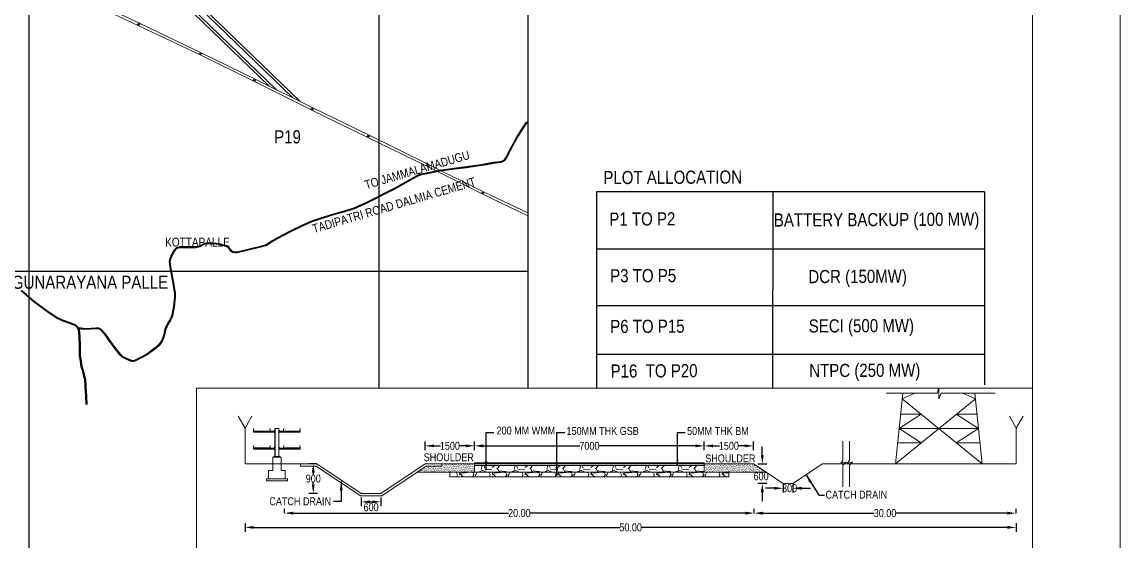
# Model space of a CAD drawing. Header units: metres. Extents: x 199095 to 216734, y 1644234 to 1657008.
# Drawn here: x 210461 to 216734, y 1648958 to 1651924 of the extents above; entities that cross this region are included whole.
import ezdxf

# ---------------------------------------------------------------- set-up
doc = ezdxf.new("R2010")
doc.units = ezdxf.units.M
for name, color, linetype in [('BT Road', 7, 'Continuous'), ('C-ANNO-MATC-PATT', 7, 'Continuous'), ('GRID', 7, 'Continuous'), ('GRID LINES', 250, 'Continuous'), ('name power lines', 1, 'Continuous'), ('Names', 1, 'Continuous'), ('TITLE BOX', 7, 'Continuous')]:
    doc.layers.add(name, color=color, linetype=linetype)
doc.layers.add('STREAM', color=141, linetype='Continuous', lineweight=0)
doc.styles.get("Standard").update_dxf_attribs({"font": 'ARIALN.TTF'})
doc.dimstyles.get("Standard").update_dxf_attribs({"dimtxt": 0.18, "dimasz": 0.18, "dimexe": 0.18, "dimexo": 0.0625, "dimgap": 0.09, "dimtad": 0, "dimtih": 1, "dimtoh": 1, "dimdec": 4, "dimzin": 0, "dimdsep": 46, "dimtxsty": 'Standard', "dimcen": 0.09, "dimadec": 0, "dimazin": 0, "dimtfac": 1, "dimtdec": 4, "dimtofl": 0, "dimtmove": 0, "dimatfit": 3, "dimfxl": 1, "dimtolj": 1, "dimtzin": 0, "dimarcsym": 0})
pattern_1 = [(37.5, (-166867.3926, -946132.2496), (-0.300005868, 9.1764982), [0, -7.239, 0, -8.09625, 0, -7.7390625]), (7.5, (-166867.393, -946132.25), (8.42856156, 13.440470636), [0, -3.90525, 0, -6.524625, 0, -2.5003125]), (327.5, (-166873.2505, -946132.25), (14.831106942, 0.026947213), [0, -2.38125, 0, -8.5725, 0, -11.191875]), (317.5, (-166873.25, -946132.25), (14.316683484, 4.17992481), [0, -1.190625, 0, -5.61975, 0, -6.429375])]

# ---------------------------------------------------------------- blocks, each defined once
blk = doc.blocks.new('*D93')
at = {"layer": 'Defpoints', "color": 0, "linetype": 'Continuous', "ltscale": 50, "transparency": 16777216}
for p in [(214639.6, 1649501.6), (214358.3, 1649404.8), (214639.6, 1649398.8)]:
    blk.add_point(p, dxfattribs=at)
at = {"layer": 'name power lines', "color": 0, "linetype": 'Continuous', "lineweight": -2, "ltscale": 50, "transparency": 16777216}
for p, q in [((214358.3, 1649476.6), (214358.3, 1649526.6)), ((214639.6, 1649476.6), (214639.6, 1649526.6))]:
    blk.add_line(p, q, dxfattribs=at)
at = {"layer": 'name power lines', "color": 7, "linetype": 'Continuous', "lineweight": -2, "ltscale": 50, "transparency": 16777216}
for p, q in [((214408.3, 1649501.6), (214445.5, 1649501.6)), ((214589.6, 1649501.6), (214552.3, 1649501.6))]:
    blk.add_line(p, q, dxfattribs=at)
at = {"layer": 'name power lines', "color": 7, "linetype": 'Continuous', "ltscale": 50, "transparency": 16777216}
for points in [[(214408.3, 1649510), (214408.3, 1649493.3), (214358.3, 1649501.6)], [(214589.6, 1649510), (214589.6, 1649493.3), (214639.6, 1649501.6)]]:
    blk.add_solid(points, dxfattribs=at)
at = {"layer": 'name power lines', "color": 0, "linetype": 'Continuous', "lineweight": 9, "ltscale": 50, "transparency": 16777216, "insert": (214498.9, 1649501.6), "char_height": 75, "attachment_point": 5}
blk.add_mtext('\\A1;{\\H0.6x;1500}', dxfattribs=at)
blk = doc.blocks.new('*D94')
at = {"layer": 'Defpoints', "color": 0, "linetype": 'Continuous', "ltscale": 50, "transparency": 16777216}
for p in [(214358.3, 1649501.6), (213045.8, 1649404.8), (214358.3, 1649404.8)]:
    blk.add_point(p, dxfattribs=at)
at = {"layer": 'name power lines', "color": 0, "linetype": 'Continuous', "lineweight": -2, "ltscale": 50, "transparency": 16777216}
for p, q in [((213045.8, 1649476.6), (213045.8, 1649526.6)), ((214358.3, 1649476.6), (214358.3, 1649526.6))]:
    blk.add_line(p, q, dxfattribs=at)
at = {"layer": 'name power lines', "color": 7, "linetype": 'Continuous', "lineweight": -2, "ltscale": 50, "transparency": 16777216}
for p, q in [((213095.8, 1649501.6), (213647.1, 1649501.6)), ((214308.3, 1649501.6), (213757, 1649501.6))]:
    blk.add_line(p, q, dxfattribs=at)
at = {"layer": 'name power lines', "color": 7, "linetype": 'Continuous', "ltscale": 50, "transparency": 16777216}
for points in [[(213095.8, 1649510), (213095.8, 1649493.3), (213045.8, 1649501.6)], [(214308.3, 1649510), (214308.3, 1649493.3), (214358.3, 1649501.6)]]:
    blk.add_solid(points, dxfattribs=at)
at = {"layer": 'name power lines', "color": 0, "linetype": 'Continuous', "lineweight": 9, "ltscale": 50, "transparency": 16777216, "insert": (213702.1, 1649501.6), "char_height": 75, "attachment_point": 5}
blk.add_mtext('\\A1;{\\H0.6x;7000}', dxfattribs=at)
blk = doc.blocks.new('*D95')
at = {"layer": 'Defpoints', "color": 0, "linetype": 'Continuous', "ltscale": 50, "transparency": 16777216}
for p in [(213045.8, 1649501.6), (212764.6, 1649398.8), (213045.8, 1649398.8)]:
    blk.add_point(p, dxfattribs=at)
at = {"layer": 'name power lines', "color": 0, "linetype": 'Continuous', "lineweight": -2, "ltscale": 50, "transparency": 16777216}
for p, q in [((212764.6, 1649476.6), (212764.6, 1649526.6)), ((213045.8, 1649476.6), (213045.8, 1649526.6))]:
    blk.add_line(p, q, dxfattribs=at)
at = {"layer": 'name power lines', "color": 7, "linetype": 'Continuous', "lineweight": -2, "ltscale": 50, "transparency": 16777216}
for p, q in [((212814.6, 1649501.6), (212851.8, 1649501.6)), ((212995.8, 1649501.6), (212958.6, 1649501.6))]:
    blk.add_line(p, q, dxfattribs=at)
at = {"layer": 'name power lines', "color": 7, "linetype": 'Continuous', "ltscale": 50, "transparency": 16777216}
for points in [[(212814.6, 1649510), (212814.6, 1649493.3), (212764.6, 1649501.6)], [(212995.8, 1649510), (212995.8, 1649493.3), (213045.8, 1649501.6)]]:
    blk.add_solid(points, dxfattribs=at)
at = {"layer": 'name power lines', "color": 0, "linetype": 'Continuous', "lineweight": 9, "ltscale": 50, "transparency": 16777216, "insert": (212905.2, 1649501.6), "char_height": 75, "attachment_point": 5}
blk.add_mtext('\\A1;{\\H0.6x;1500}', dxfattribs=at)
blk = doc.blocks.new('*D96')
at = {"layer": 'Defpoints', "color": 0, "linetype": 'Continuous', "ltscale": 50, "transparency": 16777216}
for p in [(212145.8, 1649398.8), (212124.5, 1649230), (212399, 1649230)]:
    blk.add_point(p, dxfattribs=at)
at = {"layer": 'name power lines', "color": 0, "linetype": 'Continuous', "lineweight": -2, "ltscale": 50, "transparency": 16777216}
for p, q in [((212145.8, 1649398.8), (212099.5, 1649398.8)), ((212149.5, 1649230), (212099.5, 1649230))]:
    blk.add_line(p, q, dxfattribs=at)
at = {"layer": 'name power lines', "color": 7, "linetype": 'Continuous', "lineweight": -2, "ltscale": 50, "transparency": 16777216}
for p, q in [((212124.5, 1649348.8), (212124.5, 1649337.5)), ((212124.5, 1649280), (212124.5, 1649291.4))]:
    blk.add_line(p, q, dxfattribs=at)
at = {"layer": 'name power lines', "color": 7, "linetype": 'Continuous', "ltscale": 50, "transparency": 16777216}
for points in [[(212116.2, 1649348.8), (212132.9, 1649348.8), (212124.5, 1649398.8)], [(212116.2, 1649280), (212132.9, 1649280), (212124.5, 1649230)]]:
    blk.add_solid(points, dxfattribs=at)
at = {"layer": 'name power lines', "color": 0, "linetype": 'Continuous', "lineweight": 9, "ltscale": 50, "transparency": 16777216, "insert": (212124.5, 1649314.4), "char_height": 75, "attachment_point": 5}
blk.add_mtext('\\A1;{\\H0.6x;900}', dxfattribs=at)
blk = doc.blocks.new('*D97')
at = {"layer": 'Defpoints', "color": 0, "linetype": 'Continuous', "ltscale": 50, "transparency": 16777216}
for p in [(214639.6, 1649398.8), (214690, 1649286.3), (214808.3, 1649286.3)]:
    blk.add_point(p, dxfattribs=at)
at = {"layer": 'name power lines', "color": 7, "linetype": 'Continuous', "lineweight": -2, "ltscale": 50, "transparency": 16777216}
for p, q in [((214690, 1649448.8), (214690, 1649498.8)), ((214690, 1649236.3), (214690, 1649186.3))]:
    blk.add_line(p, q, dxfattribs=at)
at = {"layer": 'name power lines', "color": 0, "linetype": 'Continuous', "lineweight": -2, "ltscale": 50, "transparency": 16777216}
for p, q in [((214665, 1649398.8), (214715, 1649398.8)), ((214715, 1649286.3), (214665, 1649286.3))]:
    blk.add_line(p, q, dxfattribs=at)
at = {"layer": 'name power lines', "color": 7, "linetype": 'Continuous', "ltscale": 50, "transparency": 16777216}
for points in [[(214681.7, 1649448.8), (214698.4, 1649448.8), (214690, 1649398.8)], [(214681.7, 1649236.3), (214698.4, 1649236.3), (214690, 1649286.3)]]:
    blk.add_solid(points, dxfattribs=at)
at = {"layer": 'name power lines', "color": 0, "linetype": 'Continuous', "lineweight": 9, "ltscale": 50, "transparency": 16777216, "insert": (214683.2, 1649327.3), "char_height": 75, "attachment_point": 5}
blk.add_mtext('\\A1;{\\H0.6x;600}', dxfattribs=at)
blk = doc.blocks.new('*D83')
at = {"layer": 'Defpoints', "color": 0, "linetype": 'Continuous', "ltscale": 50, "transparency": 16777216}
for p in [(214808.3, 1649286.3), (214864.6, 1649286.3), (214864.6, 1649259.3)]:
    blk.add_point(p, dxfattribs=at)
at = {"layer": 'name power lines', "color": 7, "linetype": 'Continuous', "lineweight": -2, "ltscale": 50, "transparency": 16777216}
for p, q in [((214758.3, 1649259.3), (214708.3, 1649259.3)), ((214914.6, 1649259.3), (214964.6, 1649259.3))]:
    blk.add_line(p, q, dxfattribs=at)
at = {"layer": 'name power lines', "color": 0, "linetype": 'Continuous', "lineweight": -2, "ltscale": 50, "transparency": 16777216}
for p, q in [((214808.3, 1649284.3), (214808.3, 1649234.3)), ((214864.6, 1649284.3), (214864.6, 1649234.3))]:
    blk.add_line(p, q, dxfattribs=at)
at = {"layer": 'name power lines', "color": 7, "linetype": 'Continuous', "ltscale": 50, "transparency": 16777216}
for points in [[(214758.3, 1649267.6), (214758.3, 1649251), (214808.3, 1649259.3)], [(214914.6, 1649267.6), (214914.6, 1649251), (214864.6, 1649259.3)]]:
    blk.add_solid(points, dxfattribs=at)
at = {"layer": 'name power lines', "color": 0, "linetype": 'Continuous', "lineweight": 9, "ltscale": 50, "transparency": 16777216, "insert": (214845.8, 1649259.3), "char_height": 75, "attachment_point": 5}
blk.add_mtext('\\A1;{\\H0.6x;300}', dxfattribs=at)
blk = doc.blocks.new('*D84')
at = {"layer": 'Defpoints', "color": 0, "linetype": 'Continuous', "ltscale": 50, "transparency": 16777216}
for p in [(212399, 1649230), (212511.5, 1649230), (212511.5, 1649181.5)]:
    blk.add_point(p, dxfattribs=at)
at = {"layer": 'name power lines', "color": 0, "linetype": 'Continuous', "lineweight": -2, "ltscale": 50, "transparency": 16777216}
for p, q in [((212399, 1649206.5), (212399, 1649156.5)), ((212511.5, 1649206.5), (212511.5, 1649156.5))]:
    blk.add_line(p, q, dxfattribs=at)
at = {"layer": 'name power lines', "color": 7, "linetype": 'Continuous', "lineweight": -2, "ltscale": 50, "transparency": 16777216}
blk.add_line((212449, 1649181.5), (212461.5, 1649181.5), dxfattribs=at)
at = {"layer": 'name power lines', "color": 7, "linetype": 'Continuous', "ltscale": 50, "transparency": 16777216}
for points in [[(212449, 1649189.9), (212449, 1649173.2), (212399, 1649181.5)], [(212461.5, 1649189.9), (212461.5, 1649173.2), (212511.5, 1649181.5)]]:
    blk.add_solid(points, dxfattribs=at)
at = {"layer": 'name power lines', "color": 0, "linetype": 'Continuous', "lineweight": 9, "ltscale": 50, "transparency": 16777216, "insert": (212455.2, 1649150.5), "char_height": 75, "attachment_point": 5}
blk.add_mtext('\\A1;{\\H0.6x;600}', dxfattribs=at)
blk = doc.blocks.new('*D98')
at = {"layer": 'Defpoints', "color": 0, "linetype": 'Continuous', "ltscale": 50, "transparency": 16777216}
for p in [(211734.8, 1649398.8), (216140.6, 1649398.8), (216140.6, 1649035.7)]:
    blk.add_point(p, dxfattribs=at)
at = {"layer": 'name power lines', "color": 0, "linetype": 'Continuous', "lineweight": -2, "ltscale": 50, "transparency": 16777216}
for p, q in [((211734.8, 1649060.7), (211734.8, 1649010.7)), ((216140.6, 1649060.7), (216140.6, 1649010.7))]:
    blk.add_line(p, q, dxfattribs=at)
at = {"layer": 'name power lines', "color": 7, "linetype": 'Continuous', "lineweight": -2, "ltscale": 50, "transparency": 16777216}
for p, q in [((211784.8, 1649035.7), (213875.4, 1649035.7)), ((216090.6, 1649035.7), (214000, 1649035.7))]:
    blk.add_line(p, q, dxfattribs=at)
at = {"layer": 'name power lines', "color": 7, "linetype": 'Continuous', "ltscale": 50, "transparency": 16777216}
for points in [[(211784.8, 1649044), (211784.8, 1649027.4), (211734.8, 1649035.7)], [(216090.6, 1649044), (216090.6, 1649027.4), (216140.6, 1649035.7)]]:
    blk.add_solid(points, dxfattribs=at)
at = {"layer": 'name power lines', "color": 0, "linetype": 'Continuous', "lineweight": 9, "ltscale": 50, "transparency": 16777216, "insert": (213937.7, 1649035.7), "char_height": 75, "attachment_point": 5}
blk.add_mtext('\\A1;{\\H0.6x;50.00}', dxfattribs=at)
blk = doc.blocks.new('*D85')
at = {"layer": 'Defpoints', "color": 0, "linetype": 'Continuous', "ltscale": 50, "transparency": 16777216}
for p in [(211961, 1649117), (211961, 1649117), (214643, 1649117)]:
    blk.add_point(p, dxfattribs=at)
at = {"layer": 'name power lines', "color": 0, "linetype": 'Continuous', "lineweight": -2, "ltscale": 50, "transparency": 16777216}
for p, q in [((211961, 1649117), (211961, 1649142)), ((214643, 1649117), (214643, 1649142))]:
    blk.add_line(p, q, dxfattribs=at)
at = {"layer": 'name power lines', "color": 7, "linetype": 'Continuous', "lineweight": -2, "ltscale": 50, "transparency": 16777216}
for p, q in [((212011, 1649117), (213239.4, 1649117)), ((214593, 1649117), (213364.6, 1649117))]:
    blk.add_line(p, q, dxfattribs=at)
at = {"layer": 'name power lines', "color": 7, "linetype": 'Continuous', "ltscale": 50, "transparency": 16777216}
for points in [[(212011, 1649125.4), (212011, 1649108.7), (211961, 1649117)], [(214593, 1649125.4), (214593, 1649108.7), (214643, 1649117)]]:
    blk.add_solid(points, dxfattribs=at)
at = {"layer": 'name power lines', "color": 0, "linetype": 'Continuous', "lineweight": 9, "ltscale": 50, "transparency": 16777216, "insert": (213302, 1649117), "char_height": 75, "attachment_point": 5}
blk.add_mtext('\\A1;{\\H0.6x;20.00}', dxfattribs=at)
blk = doc.blocks.new('*D86')
at = {"layer": 'Defpoints', "color": 0, "linetype": 'Continuous', "ltscale": 50, "transparency": 16777216}
for p in [(214643, 1649117), (216139.3, 1649117), (216139.3, 1649117)]:
    blk.add_point(p, dxfattribs=at)
at = {"layer": 'name power lines', "color": 0, "linetype": 'Continuous', "lineweight": -2, "ltscale": 50, "transparency": 16777216}
for p, q in [((214643, 1649117), (214643, 1649142)), ((216139.3, 1649117), (216139.3, 1649142))]:
    blk.add_line(p, q, dxfattribs=at)
at = {"layer": 'name power lines', "color": 7, "linetype": 'Continuous', "lineweight": -2, "ltscale": 50, "transparency": 16777216}
for p, q in [((214693, 1649117), (215328.9, 1649117)), ((216089.3, 1649117), (215453.4, 1649117))]:
    blk.add_line(p, q, dxfattribs=at)
at = {"layer": 'name power lines', "color": 7, "linetype": 'Continuous', "ltscale": 50, "transparency": 16777216}
for points in [[(214693, 1649125.4), (214693, 1649108.7), (214643, 1649117)], [(216089.3, 1649125.4), (216089.3, 1649108.7), (216139.3, 1649117)]]:
    blk.add_solid(points, dxfattribs=at)
at = {"layer": 'name power lines', "color": 0, "linetype": 'Continuous', "lineweight": 9, "ltscale": 50, "transparency": 16777216, "insert": (215391.2, 1649117), "char_height": 75, "attachment_point": 5}
blk.add_mtext('\\A1;{\\H0.6x;30.00}', dxfattribs=at)

msp = doc.modelspace()

# ---------------------------------------------------------------- hatches: boundary and pattern name
at = {"lineweight": 9}
h = msp.add_hatch(dxfattribs=at)
h.set_pattern_fill('AR-SAND', color=256, scale=0.1875)
h.set_pattern_definition(pattern_1)
h.paths.add_polyline_path([(213045.8, 1649389.4), (213045.8, 1649398.8), (212858.3, 1649398.8), (212858.3, 1649384.7), (212768.8, 1649384.7), (212719.6, 1649351.9), (213045.8, 1649351.9)])
h = msp.add_hatch(dxfattribs=at)
h.set_pattern_fill('AR-SAND', color=256, scale=0.1875)
h.set_pattern_definition(pattern_1)
h.paths.add_polyline_path([(214666.3, 1649381), (214639.6, 1649398.8), (214545.8, 1649398.8), (214358.3, 1649398.8), (214358.3, 1649386.7), (214358.3, 1649351.9), (214709.9, 1649351.9)])
at = {"layer": 'name power lines', "linetype": 'Continuous', "lineweight": 9, "ltscale": 190}
h = msp.add_hatch(dxfattribs=at)
h.set_pattern_fill('ANSI31', color=256, scale=0.535714, style=0)
h.set_pattern_definition([(45, (103967.57092, 722884.51137), (-0.047350900526, 0.047350900526), [])])
h.paths.add_polyline_path([(213045.8, 1649404.8), (213045.8, 1649398.8), (214358.3, 1649398.8), (214358.3, 1649404.8)])
h = msp.add_hatch(dxfattribs=at)
h.set_pattern_fill('GRAVEL', color=256, scale=187.5, style=0)
h.set_pattern_definition([(228.0128, (104102.571, 723074.69), (-1499.99966853, -1687.50025155), [25.2255, -2497.329]), (184.9697, (104085.696, 723055.94), (2250.00019716, 187.498370064), [43.28775, -4285.485937]), (132.5104, (104042.571, 723052.19), (1874.99825969, -2062.50162635), [30.52275, -3021.756]), (267.2737, (103969.446, 723005.315), (187.49925332, 3750.00005531), [39.419625, -3902.542125]), (292.8337, (103967.571, 722965.94), (-937.50185727, 2249.99932721), [38.654063, -3826.757437]), (357.2737, (103982.571, 722930.315), (-3750.00005531, 187.49925332), [39.419625, -3902.542125]), (37.6942, (104021.946, 722928.44), (-2437.501377303, -1874.99820097), [52.130437, -5160.909187]), (72.2553, (104063.196, 722960.315), (1312.502018007, 4124.99929336), [49.2165, -4872.435187]), (121.4296, (104078.196, 723007.19), (-1500.00154391, 2437.49906934), [39.553125, -3915.763687]), (175.2364, (104057.571, 723040.94), (2062.50017743, -187.49841237), [45.156, -2212.643062]), (222.3974, (104012.571, 723044.69), (-2250.001378326, -2062.498515378), [58.3965, -5781.257812]), (138.8141, (104155.071, 723003.44), (-1312.50055253, 1124.99949625), [19.931437, -1973.22075]), (171.4692, (104140.071, 723016.565), (2437.4996784, -375.00148313), [37.919437, -3754.033312]), (225, (104102.57, 723022.19), (-2e-14, -187.500058), [26.516437, -238.6485]), (203.1986, (104089.446, 723044.69), (937.4999495, 375.0002485), [14.279625, -1413.677813]), (291.8014, (104076.32, 723039.065), (-187.4999832, 562.5000512), [20.194312, -989.524125]), (30.9638, (104083.82, 723020.315), (562.4996292, 375.0004657), [32.799187, -1060.504312]), (161.5651, (104111.946, 723037.19), (375.0000815, -187.4997006), [23.717063, -569.210062]), (16.3895, (103967.571, 723039.065), (1875.0004122, 562.49863309), [33.225, -3289.283437]), (70.3462, (103999.446, 723048.44), (-749.99910888, -2062.50040043), [27.873938, -2759.514]), (293.1986, (104111.946, 723074.69), (-375.0002485, 937.4999495), [28.559062, -1399.398375]), (343.6105, (104123.196, 723048.44), (-1875.0004122, 562.49863309), [33.225, -3289.283437]), (339.444, (103967.57, 722922.815), (-937.50034585, 374.99924933), [32.04, -1569.96075]), (294.7751, (103997.571, 722911.565), (-937.49853548, 2062.5006416), [26.845875, -2657.745562]), (66.8014, (104113.82, 722887.19), (375.0002485, 937.4999495), [28.559062, -1399.398375]), (17.354, (104125.071, 722913.44), (-2437.50037858, -749.99896917), [31.430812, -3111.642]), (69.444, (104021.946, 722887.19), (-374.99924933, -937.50034585), [16.02, -1585.98075]), (101.3099, (104102.57, 722887.19), (-187.499556, 750.000141), [9.560625, -946.505437]), (165.9638, (104100.696, 722896.565), (562.5001024, -187.4996358), [38.654062, -734.428125]), (186.009, (104063.196, 722905.94), (1874.9999533, 187.49987203), [35.821875, -3546.360563]), (303.6901, (104083.82, 723003.44), (-187.5002502, 374.999917), [27.041625, -648.999187]), (353.1572, (104098.821, 722980.94), (3187.49988103, -375.00149961), [47.211375, -4673.918062]), (60.9454, (104145.696, 722975.315), (-750.0000051, -1312.5000721), [19.30425, -1911.126375]), (90, (104155.07, 722992.19), (-187.5, 187.5), [11.25, -176.25]), (120.2564, (104059.446, 722911.565), (749.99904128, -1312.50046047), [26.04825, -2578.785]), (48.0128, (104046.321, 722934.065), (1499.99966853, 1687.50025155), [50.451, -2472.1035]), (0, (104080.07, 722971.56), (187.5, 187.5), [48.75, -138.75]), (325.3048, (104128.821, 722971.565), (-1874.99892356, 1312.5016143), [29.646375, -2934.988875]), (254.0546, (104153.196, 722954.69), (-187.49997924, -750.00002375), [27.300375, -1337.72025]), (207.646, (104145.696, 722928.44), (-3562.499213846, -1875.00144622), [44.449687, -4400.526375]), (175.4261, (104106.321, 722907.815), (-2437.500104684, 187.49902522), [47.024812, -4655.451375])])
h.paths.add_polyline_path([(213045.8, 1649351.9), (214358.3, 1649351.9), (214358.3, 1649389.4), (213045.8, 1649389.4)])
h = msp.add_hatch(dxfattribs=at)
h.set_pattern_fill('GRAVEL', color=256, scale=187.5, style=0)
h.set_pattern_definition([(228.0128, (104102.571, 723085.404), (-1499.99966853, -1687.50025155), [25.2255, -2497.329]), (184.9697, (104085.696, 723066.654), (2250.00019716, 187.498370064), [43.28775, -4285.485937]), (132.5104, (104042.571, 723062.904), (1874.99825969, -2062.50162635), [30.52275, -3021.756]), (267.2737, (103969.446, 723016.029), (187.49925332, 3750.00005531), [39.419625, -3902.542125]), (292.8337, (103967.571, 722976.654), (-937.50185727, 2249.99932721), [38.654063, -3826.757437]), (357.2737, (103982.571, 722941.029), (-3750.00005531, 187.49925332), [39.419625, -3902.542125]), (37.6942, (104021.946, 722939.154), (-2437.501377303, -1874.99820097), [52.130437, -5160.909187]), (72.2553, (104063.196, 722971.029), (1312.502018007, 4124.99929336), [49.2165, -4872.435187]), (121.4296, (104078.196, 723017.904), (-1500.00154391, 2437.49906934), [39.553125, -3915.763687]), (175.2364, (104057.571, 723051.654), (2062.50017743, -187.49841237), [45.156, -2212.643062]), (222.3974, (104012.571, 723055.404), (-2250.001378326, -2062.498515378), [58.3965, -5781.257812]), (138.8141, (104155.071, 723014.154), (-1312.50055253, 1124.99949625), [19.931437, -1973.22075]), (171.4692, (104140.071, 723027.279), (2437.4996784, -375.00148313), [37.919437, -3754.033312]), (225, (104102.57, 723032.9), (-2e-14, -187.500058), [26.516437, -238.6485]), (203.1986, (104089.446, 723055.404), (937.4999495, 375.0002485), [14.279625, -1413.677813]), (291.8014, (104076.32, 723049.78), (-187.4999832, 562.5000512), [20.194312, -989.524125]), (30.9638, (104083.82, 723031.03), (562.4996292, 375.0004657), [32.799187, -1060.504312]), (161.5651, (104111.946, 723047.904), (375.0000815, -187.4997006), [23.717063, -569.210062]), (16.3895, (103967.571, 723049.779), (1875.0004122, 562.49863309), [33.225, -3289.283437]), (70.3462, (103999.446, 723059.154), (-749.99910888, -2062.50040043), [27.873938, -2759.514]), (293.1986, (104111.946, 723085.404), (-375.0002485, 937.4999495), [28.559062, -1399.398375]), (343.6105, (104123.196, 723059.154), (-1875.0004122, 562.49863309), [33.225, -3289.283437]), (339.444, (103967.57, 722933.53), (-937.50034585, 374.99924933), [32.04, -1569.96075]), (294.7751, (103997.571, 722922.279), (-937.49853548, 2062.5006416), [26.845875, -2657.745562]), (66.8014, (104113.82, 722897.904), (375.0002485, 937.4999495), [28.559062, -1399.398375]), (17.354, (104125.071, 722924.154), (-2437.50037858, -749.99896917), [31.430812, -3111.642]), (69.444, (104021.946, 722897.904), (-374.99924933, -937.50034585), [16.02, -1585.98075]), (101.3099, (104102.57, 722897.904), (-187.499556, 750.000141), [9.560625, -946.505437]), (165.9638, (104100.696, 722907.28), (562.5001024, -187.4996358), [38.654062, -734.428125]), (186.009, (104063.196, 722916.654), (1874.9999533, 187.49987203), [35.821875, -3546.360563]), (303.6901, (104083.82, 723014.154), (-187.5002502, 374.999917), [27.041625, -648.999187]), (353.1572, (104098.821, 722991.654), (3187.49988103, -375.00149961), [47.211375, -4673.918062]), (60.9454, (104145.696, 722986.03), (-750.0000051, -1312.5000721), [19.30425, -1911.126375]), (90, (104155.07, 723002.9), (-187.5, 187.5), [11.25, -176.25]), (120.2564, (104059.446, 722922.279), (749.99904128, -1312.50046047), [26.04825, -2578.785]), (48.0128, (104046.321, 722944.779), (1499.99966853, 1687.50025155), [50.451, -2472.1035]), (0, (104080.07, 722982.28), (187.5, 187.5), [48.75, -138.75]), (325.3048, (104128.821, 722982.279), (-1874.99892356, 1312.5016143), [29.646375, -2934.988875]), (254.0546, (104153.196, 722965.404), (-187.49997924, -750.00002375), [27.300375, -1337.72025]), (207.646, (104145.696, 722939.154), (-3562.499213846, -1875.00144622), [44.449687, -4400.526375]), (175.4261, (104106.321, 722918.529), (-2437.500104684, 187.49902522), [47.024812, -4655.451375])])
h.paths.add_polyline_path([(212905.2, 1649323.8), (214498.9, 1649323.8), (214498.9, 1649351.9), (212905.2, 1649351.9)])

# ---------------------------------------------------------------- linework, layer by layer
for p, q in [((211126.1, 1651907.7), (211124.4, 1651904.6)), ((211131.2, 1651916.8), (211129.5, 1651913.8)), ((211479.5, 1651738.7), (211477.8, 1651735.6)), ((211484.6, 1651747.8), (211482.9, 1651744.8)), ((211787.1, 1651588.2), (211785.4, 1651585.1)), ((211792.3, 1651597.3), (211790.6, 1651594.3)), ((212118, 1651423.5), (212116.3, 1651420.4)), ((212123.1, 1651432.6), (212121.4, 1651429.5)), ((212438.3, 1651267.4), (212436.6, 1651264.3)), ((212443.4, 1651276.5), (212441.7, 1651273.4)), ((212774.7, 1651102.2), (212773, 1651099.2)), ((212779.8, 1651111.4), (212778.1, 1651108.3)), ((213096.4, 1650953.7), (213094.7, 1650950.6)), ((213091.3, 1650944.5), (213089.6, 1650941.5))]:
    msp.add_line(p, q)
at = {"lineweight": 9}
for p, q in [((211695.6, 1649670.9), (211734.8, 1649602.1)), ((211774, 1649670.9), (211734.8, 1649602.1)), ((216101.3, 1649670.9), (216140.6, 1649602.1)), ((216179.8, 1649670.9), (216140.6, 1649602.1)), ((211734.8, 1649602.1), (211734.8, 1649398.8)), ((216140.6, 1649602.1), (216140.6, 1649398.8)), ((212012, 1649398.8), (211734.8, 1649398.8)), ((215033.3, 1649398.8), (215991.1, 1649398.8)), ((211868.9, 1649312.8), (211868.9, 1649360.8)), ((211892.9, 1649360.8), (211868.9, 1649360.8)), ((211964.9, 1649360.8), (211940.9, 1649360.8)), ((211964.9, 1649312.8), (211964.9, 1649360.8))]:
    msp.add_line(p, q, dxfattribs=at)
at = {"linetype": 'Continuous', "lineweight": 9, "ltscale": 50}
for p, q in [((211783.3, 1649598.4), (211787.3, 1649598.4)), ((211783.3, 1649586.4), (211783.3, 1649598.4)), ((211879.3, 1649586.4), (211783.3, 1649586.4)), ((211903.3, 1649584.8), (211783.3, 1649584.8)), ((211783.3, 1649584.8), (211783.3, 1649579.2)), ((211903.3, 1649583.2), (211783.3, 1649583.2)), ((211903.3, 1649579.2), (211783.3, 1649579.2)), ((211879.3, 1649598.4), (211875.3, 1649598.4)), ((211879.3, 1649586.4), (211879.3, 1649598.4)), ((211903.3, 1649588.3), (211904.9, 1649588.3)), ((211903.3, 1649587.6), (211904.9, 1649587.6)), ((211903.3, 1649578.8), (211904.9, 1649578.8)), ((211903.3, 1649578.1), (211904.9, 1649578.1)), ((211904.9, 1649440), (211904.9, 1649600.8)), ((211904.9, 1649600.8), (211928.9, 1649600.8)), ((211904.9, 1649600.8), (211928.9, 1649600.8)), ((211904.9, 1649440), (211904.9, 1649600.8)), ((211906.3, 1649440), (211906.3, 1649600.8)), ((211927.5, 1649600.8), (211927.5, 1649440)), ((211928.9, 1649440), (211928.9, 1649600.8)), ((211928.9, 1649600.8), (211928.9, 1649440)), ((211930.5, 1649588.3), (211928.9, 1649588.3)), ((211930.5, 1649587.6), (211928.9, 1649587.6)), ((211930.5, 1649578.8), (211928.9, 1649578.8)), ((211930.5, 1649578.1), (211928.9, 1649578.1)), ((211930.5, 1649584.8), (212050.5, 1649584.8)), ((211930.5, 1649583.2), (212050.5, 1649583.2)), ((211930.5, 1649579.2), (212050.5, 1649579.2)), ((211954.5, 1649586.4), (211954.5, 1649598.4)), ((211954.5, 1649598.4), (211958.5, 1649598.4)), ((211954.5, 1649586.4), (212050.5, 1649586.4)), ((212050.5, 1649598.4), (212046.5, 1649598.4)), ((212050.5, 1649586.4), (212050.5, 1649598.4)), ((212050.5, 1649584.8), (212050.5, 1649579.2)), ((211783.3, 1649502.4), (211787.3, 1649502.4)), ((211783.3, 1649490.4), (211783.3, 1649502.4)), ((211879.3, 1649490.4), (211783.3, 1649490.4)), ((211783.3, 1649488.8), (211783.3, 1649483.2)), ((211903.3, 1649488.8), (211783.3, 1649488.8)), ((211903.3, 1649487.2), (211783.3, 1649487.2)), ((211903.3, 1649483.2), (211783.3, 1649483.2)), ((211879.3, 1649502.4), (211875.3, 1649502.4)), ((211879.3, 1649490.4), (211879.3, 1649502.4)), ((211903.3, 1649492.3), (211904.9, 1649492.3)), ((211903.3, 1649491.6), (211904.9, 1649491.6)), ((211903.3, 1649482.8), (211904.9, 1649482.8)), ((211903.3, 1649482.1), (211904.9, 1649482.1)), ((211930.5, 1649492.3), (211928.9, 1649492.3)), ((211930.5, 1649491.6), (211928.9, 1649491.6)), ((211930.5, 1649482.8), (211928.9, 1649482.8)), ((211930.5, 1649482.1), (211928.9, 1649482.1)), ((211930.5, 1649488.8), (212050.5, 1649488.8)), ((211930.5, 1649487.2), (212050.5, 1649487.2)), ((211930.5, 1649483.2), (212050.5, 1649483.2)), ((211954.5, 1649490.4), (211954.5, 1649502.4)), ((211954.5, 1649502.4), (211958.5, 1649502.4)), ((211954.5, 1649490.4), (212050.5, 1649490.4)), ((212050.5, 1649502.4), (212046.5, 1649502.4)), ((212050.5, 1649490.4), (212050.5, 1649502.4)), ((212050.5, 1649488.8), (212050.5, 1649483.2)), ((211892.9, 1649436.8), (211900.9, 1649440.8)), ((211892.9, 1649360.8), (211892.9, 1649436.8)), ((211892.9, 1649436.8), (211940.9, 1649436.8)), ((211896.3, 1649437.6), (211901.1, 1649440)), ((211896.3, 1649437.6), (211937.5, 1649437.6)), ((211932.9, 1649440.8), (211900.9, 1649440.8)), ((211932.7, 1649440), (211901.1, 1649440)), ((211928.9, 1649440), (211904.9, 1649440)), ((211937.5, 1649437.6), (211932.7, 1649440)), ((211940.9, 1649436.8), (211932.9, 1649440.8)), ((211940.9, 1649360.8), (211940.9, 1649436.8)), ((211856.9, 1649312.8), (211976.9, 1649312.8)), ((211856.9, 1649300.8), (211856.9, 1649312.8)), ((211856.9, 1649300.8), (211976.9, 1649300.8)), ((211976.9, 1649312.8), (211976.9, 1649300.8))]:
    msp.add_line(p, q, dxfattribs=at)
at = {"linetype": 'Continuous', "lineweight": 9, "ltscale": 190}
for p, q in [((212145.8, 1649398.8), (212052.1, 1649398.8)), ((212052.1, 1649398.8), (212052.1, 1649384.7)), ((212141.6, 1649384.7), (212052.1, 1649384.7)), ((212394.7, 1649216), (212141.6, 1649384.7)), ((212399, 1649230), (212145.8, 1649398.8)), ((212511.5, 1649230), (212764.6, 1649398.8)), ((212515.7, 1649216), (212768.8, 1649384.7)), ((212764.6, 1649398.8), (212858.3, 1649398.8)), ((212768.8, 1649384.7), (212858.3, 1649384.7)), ((212858.3, 1649398.8), (212858.3, 1649384.7)), ((214358.3, 1649386.7), (214358.3, 1649398.8)), ((212394.7, 1649216), (212515.7, 1649216)), ((212399, 1649230), (212511.5, 1649230))]:
    msp.add_line(p, q, dxfattribs=at)
at = {"flags": 128}
msp.add_lwpolyline([(199594.7, 1656500), (213350, 1656500), (213350, 1649831.8)], dxfattribs=at)
at = {"lineweight": 15, "flags": 128}
for points in [[(206751, 1656500), (211872.7, 1651557.3)], [(206771, 1656500), (211914, 1651536.7)], [(206817.5, 1656500), (212009.9, 1651488.9)], [(206837.5, 1656500), (212051.3, 1651468.3)], [(213089.6, 1650941.5), (212773, 1651099.2), (212436.6, 1651264.3), (212116.3, 1651420.4), (211785.4, 1651585.1), (211477.8, 1651735.6), (211124.4, 1651904.6), (210777.2, 1652068.3), (210426.1, 1652237.5), (210060.8, 1652406)], [(210067.6, 1652418.2), (210432.9, 1652249.7), (210784.1, 1652080.4), (211131.2, 1651916.8), (211484.6, 1651747.8), (211792.3, 1651597.3), (212123.1, 1651432.6), (212443.4, 1651276.5), (212779.8, 1651111.4), (213096.4, 1650953.7), (213350, 1650833.6)], [(213089.6, 1650941.5), (213350, 1650816.8)], [(213089.6, 1650941.5), (213350, 1650816.8)]]:
    msp.add_lwpolyline(points, dxfattribs=at)
for points in [[(211126.4, 1651915.5), (211132.6, 1651912), (211129.2, 1651905.9), (211123, 1651909.4)], [(211479.8, 1651746.5), (211486, 1651743), (211482.6, 1651736.9), (211476.4, 1651740.4)], [(211787.5, 1651596), (211793.7, 1651592.5), (211790.2, 1651586.4), (211784, 1651589.9)], [(212118.3, 1651431.3), (212124.5, 1651427.8), (212121.1, 1651421.7), (212114.9, 1651425.2)], [(212438.6, 1651275.2), (212444.8, 1651271.7), (212441.4, 1651265.6), (212435.2, 1651269.1)], [(212775, 1651110.1), (212781.2, 1651106.6), (212777.8, 1651100.5), (212771.6, 1651104)], [(213091.6, 1650952.4), (213097.8, 1650948.9), (213094.4, 1650942.8), (213088.2, 1650946.3)]]:
    msp.add_lwpolyline(points, close=True)
at = {"linetype": 'Continuous', "lineweight": 9, "ltscale": 50}
for points in [[(211903.3, 1649587.2), (211902.7, 1649587.2), (211902.7, 1649588.7), (211903.3, 1649588.7)], [(211903.3, 1649579.2), (211902.7, 1649579.2), (211902.7, 1649577.7), (211903.3, 1649577.7)], [(211903.3, 1649591.2), (211904.9, 1649591.2), (211904.9, 1649575.2), (211903.3, 1649575.2)], [(211930.5, 1649591.2), (211928.9, 1649591.2), (211928.9, 1649575.2), (211930.5, 1649575.2)], [(211930.5, 1649587.2), (211931.1, 1649587.2), (211931.1, 1649588.7), (211930.5, 1649588.7)], [(211930.5, 1649579.2), (211931.1, 1649579.2), (211931.1, 1649577.7), (211930.5, 1649577.7)], [(211903.3, 1649491.2), (211902.7, 1649491.2), (211902.7, 1649492.7), (211903.3, 1649492.7)], [(211903.3, 1649483.2), (211902.7, 1649483.2), (211902.7, 1649481.7), (211903.3, 1649481.7)], [(211903.3, 1649495.2), (211904.9, 1649495.2), (211904.9, 1649479.2), (211903.3, 1649479.2)], [(211930.5, 1649495.2), (211928.9, 1649495.2), (211928.9, 1649479.2), (211930.5, 1649479.2)], [(211930.5, 1649491.2), (211931.1, 1649491.2), (211931.1, 1649492.7), (211930.5, 1649492.7)], [(211930.5, 1649483.2), (211931.1, 1649483.2), (211931.1, 1649481.7), (211930.5, 1649481.7)]]:
    msp.add_lwpolyline(points, close=True, dxfattribs=at)
at = {"layer": 'BT Road', "flags": 128}
for points in [[(213350, 1651354), (213340.1, 1651349.6), (213332.9, 1651340.5), (213313.6, 1651311), (213292, 1651275.3), (213269.6, 1651236.1), (213244.2, 1651187.7), (213225.9, 1651153), (213215.5, 1651136.6), (213208.8, 1651130.5), (213193.3, 1651125.4), (213153.1, 1651120.2), (213113.9, 1651112.5), (213085.7, 1651107.1), (213058.3, 1651103.3), (212999.1, 1651095.6), (212915, 1651084.6), (212846.5, 1651075.7), (212763, 1651058.9), (212739.1, 1651053.7), (212715.6, 1651045.1), (212674.4, 1651022.5), (212593.9, 1650975.5), (212424.5, 1650889.7), (212377.9, 1650868.9), (212355.9, 1650859.8), (212314.6, 1650846.3), (212226.3, 1650822.3), (212120.4, 1650787.9), (212063.9, 1650762.9), (211989.5, 1650726.6), (211916.4, 1650687.9), (211889.3, 1650673.6), (211870.4, 1650660), (211856.4, 1650651), (211822.7, 1650641.6), (211689.6, 1650608.7), (211679.3, 1650608.7), (211666, 1650610.9), (211658.4, 1650616), (211653.4, 1650623), (211644.6, 1650634.2), (211630.4, 1650644.8), (211609, 1650650.7), (211587.4, 1650656.6), (211553.6, 1650660.1), (211514.2, 1650660.9), (211498.7, 1650655.4), (211474.3, 1650643.4), (211452.7, 1650638.5), (211388.9, 1650638.5), (211361.6, 1650638.5), (211342.6, 1650633.1), (211326.4, 1650615.3), (211315.4, 1650594.1), (211304.8, 1650569.3), (211301.5, 1650554.4), (211305.3, 1650524.9), (211321, 1650440.9), (211332.3, 1650374), (211332.3, 1650350.8), (211326.6, 1650298.5), (211316.9, 1650248.4), (211315.7, 1650245.8)], [(213351.7, 1651350.1), (213342.8, 1651346.1), (213336.3, 1651338.1), (213317.2, 1651308.7), (213295.7, 1651273.2), (213273.3, 1651234.1), (213247.9, 1651185.8), (213229.6, 1651150.9), (213218.8, 1651133.8), (213211, 1651126.8), (213194.3, 1651121.2), (213153.7, 1651116), (213114.7, 1651108.4), (213086.3, 1651102.9), (213058.8, 1651099.1), (212999.7, 1651091.4), (212915.6, 1651080.4), (212847.2, 1651071.5), (212763.9, 1651054.8), (212740.3, 1651049.6), (212717.4, 1651041.3), (212676.5, 1651018.8), (212595.9, 1650971.8), (212426.3, 1650885.9), (212379.6, 1650865.1), (212357.4, 1650855.9), (212315.8, 1650842.3), (212227.5, 1650818.2), (212122, 1650784), (212065.7, 1650759), (211991.4, 1650722.8), (211918.4, 1650684.1), (211891.5, 1650670), (211872.8, 1650656.5), (211858.1, 1650647), (211823.8, 1650637.5), (211690.1, 1650604.4), (211679, 1650604.4), (211664.4, 1650606.8), (211655.4, 1650612.9), (211650, 1650620.5), (211641.6, 1650631.1), (211628.5, 1650641), (211607.9, 1650646.6), (211586.6, 1650652.5), (211553.4, 1650655.8), (211514.9, 1650656.7), (211500.4, 1650651.5), (211475.8, 1650639.4), (211453.2, 1650634.2), (211388.9, 1650634.2), (211362.2, 1650634.2), (211344.9, 1650629.3), (211329.9, 1650612.8), (211319.2, 1650592.3), (211308.8, 1650568), (211305.8, 1650554.2), (211309.4, 1650525.6), (211325.2, 1650441.6), (211336.5, 1650374.3), (211336.5, 1650350.6), (211330.8, 1650297.9), (211320.9, 1650247.1), (211319.8, 1650244.6)], [(210827.1, 1649737.7), (210824.6, 1649785.8), (210822.3, 1649839.6), (210818.9, 1649881.3), (210814.8, 1649898.7), (210807.4, 1649925.6), (210799.4, 1649955.1), (210792.3, 1649996.5), (210788.8, 1650014.2), (210789.7, 1650036.7), (210789.7, 1650073.5), (210788, 1650125.8), (210785.4, 1650146.5), (210783.2, 1650164.5), (210781.8, 1650170.4), (210778, 1650175.4), (210771.6, 1650182.7), (210762.7, 1650188.8), (210734.1, 1650200.3), (210695.3, 1650214.3), (210661.9, 1650229.3), (210641.3, 1650242.3), (210637.7, 1650245.8), (210630.1, 1650250.7), (210601.5, 1650271), (210566.7, 1650295.6), (210529.3, 1650324.9), (210504.1, 1650344.7), (210484.4, 1650363.1), (210455.4, 1650387.7)], [(211315.7, 1650245.8), (211313.1, 1650237.2), (211307.7, 1650225.7), (211290.3, 1650196.6), (211277.4, 1650170.2), (211274.9, 1650154.8), (211272.8, 1650143.8), (211267.6, 1650124.2), (211257, 1650102.7), (211240.6, 1650078.8), (211221.7, 1650061.2), (211174.3, 1650026.2), (211133.9, 1650003.7), (211114.9, 1649994.7), (211099, 1649988.4), (211091.4, 1649988.4), (211081.7, 1649990.6), (211067.3, 1649996.6), (211049.4, 1650004.1), (211035.8, 1650012.3), (211022.7, 1650025), (210990.2, 1650065.7), (210956.8, 1650113.8), (210945.2, 1650130.9), (210933.9, 1650146.2), (210919, 1650161.4), (210910.6, 1650168.9), (210899.7, 1650173.8), (210882.4, 1650174.4), (210856.4, 1650172.8), (210827.3, 1650171), (210797.5, 1650173.6), (210784, 1650174.5), (210781.3, 1650178), (210774.5, 1650185.8), (210764.7, 1650192.6), (210735.6, 1650204.3), (210696.9, 1650218.2), (210663.9, 1650233), (210643.5, 1650245.8), (210631.8, 1650253.3), (210603.3, 1650273.5), (210568.6, 1650298.1), (210531.2, 1650327.4), (210506.1, 1650347.1), (210486.5, 1650365.4), (210457.4, 1650390.1)], [(211319.8, 1650244.6), (211317, 1650235.6), (211311.5, 1650223.7), (211294, 1650194.5), (211281.5, 1650168.9), (211279.1, 1650154.1), (211277, 1650142.8), (211271.6, 1650122.7), (211260.7, 1650100.6), (211243.9, 1650076), (211224.4, 1650057.9), (211176.6, 1650022.6), (211135.8, 1649999.9), (211116.5, 1649990.8), (211099.8, 1649984.2), (211091, 1649984.2), (211080.5, 1649986.5), (211065.7, 1649992.7), (211047.5, 1650000.3), (211033.2, 1650008.9), (211019.6, 1650022.2), (210986.8, 1650063.1), (210953.3, 1650111.4), (210941.7, 1650128.5), (210930.7, 1650143.5), (210916.1, 1650158.4), (210908.3, 1650165.3), (210898.7, 1650169.6), (210882.5, 1650170.2), (210856.7, 1650168.5), (210827.2, 1650166.8), (210797.2, 1650169.4), (210786, 1650170.1), (210787.1, 1650165.3), (210789.4, 1650147), (210792, 1650126.1), (210793.7, 1650073.5), (210793.7, 1650036.6), (210792.8, 1650014.5), (210796.2, 1649997.3), (210803.3, 1649956), (210811.2, 1649926.7), (210818.7, 1649899.7), (210822.9, 1649881.9), (210826.3, 1649839.8), (210828.6, 1649785.9), (210831.2, 1649737.9)]]:
    msp.add_lwpolyline(points, dxfattribs=at)
at = {"layer": 'GRID'}
for p, q in [((210500, 1656500), (210500, 1646828)), ((212500, 1656500), (212500, 1649831.8)), ((199594.7, 1650500), (213350, 1650500))]:
    msp.add_line(p, q, dxfattribs=at)
at = {"layer": 'GRID LINES', "linetype": 'Continuous', "lineweight": 9}
msp.add_lwpolyline([(211458.5, 1649831.8), (216233.6, 1649831.8), (216233.6, 1648814.1), (211458.5, 1648814.1)], close=True, dxfattribs=at)
at = {"layer": 'name power lines', "linetype": 'Continuous', "lineweight": 9, "ltscale": 190}
for p, q in [((215688.1, 1649802.4), (215698.8, 1649833.3)), ((215698.8, 1649833.3), (215698.8, 1649769.4)), ((215397.8, 1649802.4), (215688.1, 1649802.4)), ((215450.4, 1649398.8), (215492.6, 1649802.4)), ((215450.4, 1649398.8), (215907.3, 1649770.7)), ((215489.3, 1649770.7), (215560.5, 1649802.4)), ((215489.3, 1649770.7), (215946.2, 1649398.8)), ((215698.8, 1649769.4), (215711.6, 1649802.4)), ((215711.6, 1649802.4), (216020.4, 1649802.4)), ((215836.1, 1649802.4), (215907.3, 1649770.7)), ((215946.2, 1649398.8), (215904, 1649802.4)), ((215598.4, 1649681.9), (215471.5, 1649600.6)), ((215480, 1649681.9), (215598.4, 1649681.9)), ((215798.1, 1649681.9), (215925.1, 1649600.6)), ((215916.6, 1649681.9), (215798.1, 1649681.9)), ((215598.4, 1649519.3), (215471.5, 1649600.6)), ((215471.5, 1649600.6), (215925.1, 1649600.6)), ((215798.1, 1649519.3), (215925.1, 1649600.6)), ((215150.8, 1649528.6), (215150.8, 1649417.8)), ((215187.3, 1649528.6), (215187.3, 1649417.8)), ((215463, 1649519.3), (215598.4, 1649519.3)), ((215933.6, 1649519.3), (215798.1, 1649519.3)), ((213045.8, 1649398.8), (213045.8, 1649404.8)), ((213045.8, 1649404.8), (214358.3, 1649404.8)), ((213045.8, 1649404.8), (214358.3, 1649404.8)), ((213045.8, 1649401.5), (213045.8, 1649351.9)), ((214358.3, 1649398.8), (213045.8, 1649398.8)), ((214358.3, 1649389.4), (213045.8, 1649389.4)), ((213045.8, 1649389.4), (213045.8, 1649351.9)), ((214358.3, 1649404.8), (214358.3, 1649398.8)), ((214358.3, 1649351.9), (214358.3, 1649389.4)), ((215150.8, 1649417.8), (215138.9, 1649403.6)), ((215138.9, 1649403.6), (215168.8, 1649407.6)), ((215168.8, 1649407.6), (215150.8, 1649391.5)), ((215150.8, 1649391.5), (215150.8, 1649266.7)), ((215187.3, 1649417.8), (215175.5, 1649403.6)), ((215175.5, 1649403.6), (215205.4, 1649407.6)), ((215205.4, 1649407.6), (215187.3, 1649391.5)), ((215187.3, 1649391.5), (215187.3, 1649266.7)), ((212719.6, 1649351.9), (214709.9, 1649351.9)), ((212905.2, 1649351.9), (212905.2, 1649323.8)), ((214498.9, 1649351.9), (212905.2, 1649351.9)), ((212905.2, 1649323.8), (214498.9, 1649323.8)), ((213045.8, 1649351.9), (214358.3, 1649351.9)), ((214498.9, 1649323.8), (214498.9, 1649351.9))]:
    msp.add_line(p, q, dxfattribs=at)
at = {"layer": 'name power lines', "linetype": 'Continuous', "lineweight": 9, "ltscale": 50}
for p, q in [((211960.6, 1649398.8), (212052.1, 1649398.8)), ((212764.6, 1649398.8), (212780.5, 1649398.8)), ((212764.6, 1649398.8), (213045.8, 1649398.8)), ((212893.1, 1649398.8), (212847.6, 1649398.8)), ((214358.3, 1649398.8), (213045.8, 1649398.8)), ((214639.6, 1649398.8), (214358.3, 1649398.8)), ((214808.3, 1649286.3), (214639.6, 1649398.8)), ((214864.6, 1649286.3), (215033.3, 1649398.8)), ((215946.2, 1649398.8), (216140.6, 1649398.8)), ((214808.3, 1649286.3), (214864.6, 1649286.3))]:
    msp.add_line(p, q, dxfattribs=at)
at = {"layer": 'STREAM', "linetype": 'ByBlock', "lineweight": 9}
msp.add_lwpolyline([(199094.7, 1644233.9), (216733.6, 1644233.9), (216733.6, 1657000), (199094.7, 1657000)], close=True, dxfattribs=at)
msp.add_lwpolyline([(213350, 1656500), (199594.7, 1656500), (199594.7, 1644733.9), (216233.6, 1644733.9), (216233.6, 1656500), (213719.5, 1656500)], dxfattribs=at)
at = {"layer": 'TITLE BOX', "color": 0}
for p, q in [((215958.8, 1650952.4), (213742, 1650952.4)), ((215958.8, 1650625.7), (213742, 1650625.7)), ((215958.8, 1650302.3), (213742, 1650302.3))]:
    msp.add_line(p, q, dxfattribs=at)
at = {"layer": 'TITLE BOX', "color": 0, "elevation": -385, "flags": 128}
for points in [[(213742, 1650952.4), (213742, 1649831.8)], [(215958.8, 1650952.4), (215958.8, 1649849.9)]]:
    msp.add_lwpolyline(points, dxfattribs=at)
at = {"layer": 'TITLE BOX', "color": 0}
msp.add_lwpolyline([(214749.8, 1650952.4), (214748.7, 1649831.8)], dxfattribs=at)
at = {"layer": 'TITLE BOX', "color": 0, "elevation": -385}
msp.add_lwpolyline([(213742, 1650026.2), (215958.8, 1650026.2)], dxfattribs=at)

# ---------------------------------------------------------------- texts
at = {"layer": 'C-ANNO-MATC-PATT'}
msp.add_text('GANGUNARAYANA PALLE', height=75, dxfattribs=at).set_placement((210216.9, 1650399))
at = {"layer": 'GRID', "linetype": 'Continuous'}
for s, height, p in [('P19 ', 75, (211901.1, 1651230.2, -448)), ('KOTTAPALLE', 50, (211278.5, 1650640.9, 195))]:
    msp.add_text(s, height=height, dxfattribs=at).set_placement(p)
for s, p in [('TO JAMMALAMADUGU ', (212427.2, 1650967.7, -643)), ('TADIPATRI ROAD DALMIA CEMENT  ', (212128.5, 1650716.8, -643))]:
    msp.add_text(s, height=50, rotation=16.39883, dxfattribs=at).set_placement(p)
at = {"layer": 'Names', "linetype": 'Continuous', "lineweight": 9, "ltscale": 50}
for s, p in [('200 MM WMM', (213171.9, 1649566.6)), ('150MM THK GSB', (213571.7, 1649564.1)), ('50MM THK BM', (214260.4, 1649564.1)), ('SHOULDER', (212755.8, 1649414)), ('SHOULDER', (214364.3, 1649407.3)), ('CATCH DRAIN', (211873.9, 1649162.3)), ('CATCH DRAIN', (215051.2, 1649200))]:
    msp.add_text(s, height=45, dxfattribs=at).set_placement(p)
at = {"layer": 'TITLE BOX', "color": 0}
for s, p in [('PLOT ALLOCATION', (213782, 1650997.1)), ('P1 TO P2 ', (213816.1, 1650759.9)), ('BATTERY BACKUP (100 MW)', (214755.9, 1650754.6)), ('P3 TO P5', (213821, 1650436)), ('DCR (150MW)', (214953.3, 1650431.2)), ('P6 TO P15', (213821, 1650146.4)), ('SECI (500 MW)', (214955.5, 1650149.1)), ('P16  TO P20', (213823.5, 1649891.5)), ('NTPC (250 MW)', (214958.1, 1649894.2))]:
    msp.add_text(s, height=75, rotation=0.27117, dxfattribs=at).set_placement(p)

# ---------------------------------------------------------------- dimensions: what is measured, and where the dimension line sits
at = {"layer": 'name power lines', "linetype": 'Continuous', "lineweight": 9, "ltscale": 50}
for base, p1, p2, text, picture, middle in [((213045.8, 1649501.6), (212764.6, 1649398.8), (213045.8, 1649398.8), '{\\H0.6x;1500}', '*D95', (212905.2, 1649501.6)), ((214358.3, 1649501.6), (213045.8, 1649404.8), (214358.3, 1649404.8), '{\\H0.6x;7000}', '*D94', (213702.1, 1649501.6)), ((214639.6, 1649501.6), (214358.3, 1649404.8), (214639.6, 1649398.8), '{\\H0.6x;1500}', '*D93', (214498.9, 1649501.6))]:
    dim = msp.add_linear_dim(base=base, p1=p1, p2=p2, text=text, dimstyle='Standard', override={"dimtxt": 75, "dimasz": 50, "dimexe": 25, "dimexo": 0, "dimdec": 0, "dimclrd": 7, "dimtmove": 2, "dimfxl": 25, "dimfxlon": 1}, dxfattribs=at)
    dim.commit()
    dim.dimension.update_dxf_attribs({"geometry": picture, "text_midpoint": middle})
dim = msp.add_linear_dim(base=(214690, 1649286.3), p1=(214639.6, 1649398.8), p2=(214808.3, 1649286.3), angle=90, text='{\\H0.6x;600}', dimstyle='Standard', override={"dimtxt": 75, "dimasz": 50, "dimexe": 25, "dimexo": 0, "dimdec": 0, "dimclrd": 7, "dimtmove": 2, "dimfxl": 25, "dimfxlon": 1}, dxfattribs=at)
dim.commit()
dim.dimension.update_dxf_attribs({"geometry": '*D97', "text_midpoint": (214683.2, 1649327.3), "dimtype": 160})
for p1, p2, distance, text, picture, middle in [((211734.8, 1649398.8), (216140.6, 1649398.8), -363.1, '{\\H0.6x;50.00}', '*D98', (213937.7, 1649035.7)), ((214643, 1649117), (211961, 1649117), 0, '{\\H0.6x;20.00}', '*D85', (213302, 1649117)), ((214643, 1649117), (216139.3, 1649117), 0, '{\\H0.6x;30.00}', '*D86', (215391.2, 1649117))]:
    dim = msp.add_aligned_dim(p1=p1, p2=p2, distance=distance, text=text, dimstyle='Standard', override={"dimtxt": 75, "dimasz": 50, "dimexe": 25, "dimexo": 0, "dimdec": 0, "dimclrd": 7, "dimtmove": 2, "dimfxl": 25, "dimfxlon": 1}, dxfattribs=at)
    dim.commit()
    dim.dimension.update_dxf_attribs({"geometry": picture, "text_midpoint": middle})
dim = msp.add_linear_dim(base=(212124.5, 1649230), p1=(212145.8, 1649398.8), p2=(212399, 1649230), angle=90, text='{\\H0.6x;900}', dimstyle='Standard', override={"dimtxt": 75, "dimasz": 50, "dimexe": 25, "dimexo": 0, "dimdec": 0, "dimclrd": 7, "dimtmove": 2, "dimfxl": 25, "dimfxlon": 1}, dxfattribs=at)
dim.commit()
dim.dimension.update_dxf_attribs({"geometry": '*D96', "text_midpoint": (212124.5, 1649314.4)})
for base, p1, p2, text, picture, middle in [((214864.6, 1649259.3), (214808.3, 1649286.3), (214864.6, 1649286.3), '{\\H0.6x;300}', '*D83', (214845.8, 1649259.3)), ((212511.5, 1649181.5), (212399, 1649230), (212511.5, 1649230), '{\\H0.6x;600}', '*D84', (212455.2, 1649150.5))]:
    dim = msp.add_linear_dim(base=base, p1=p1, p2=p2, text=text, dimstyle='Standard', override={"dimtxt": 75, "dimasz": 50, "dimexe": 25, "dimexo": 0, "dimdec": 0, "dimclrd": 7, "dimtmove": 2, "dimfxl": 25, "dimfxlon": 1}, dxfattribs=at)
    dim.commit()
    dim.dimension.update_dxf_attribs({"geometry": picture, "text_midpoint": middle, "dimtype": 160})

# ---------------------------------------------------------------- leaders
for points, override in [([(213111.9, 1649363), (213111.9, 1649578.7), (213156.4, 1649578.7)], {"dimtxt": 75, "dimasz": 50, "dimexe": 25, "dimexo": 0, "dimdec": 0, "dimclrd": 7, "dimtmove": 2, "dimfxl": 25, "dimfxlon": 1}), ([(213516.4, 1649329.9), (213516.4, 1649578.7), (213561, 1649578.7)], {"dimtxt": 75, "dimasz": 50, "dimexe": 25, "dimexo": 0, "dimdec": 0, "dimclrd": 7, "dimtmove": 2, "dimfxl": 25, "dimfxlon": 1}), ([(214205.2, 1649392.3), (214205.2, 1649578.7), (214249.7, 1649578.7)], {"dimtxt": 75, "dimasz": 30, "dimexe": 25, "dimexo": 0, "dimdec": 0, "dimclrd": 7, "dimtmove": 2, "dimfxl": 25, "dimfxlon": 1}), ([(214939.9, 1649336.3), (215012.9, 1649220.2), (215046, 1649220.2)], {"dimtxt": 75, "dimasz": 50, "dimexe": 25, "dimexo": 0, "dimdec": 0, "dimclrd": 7, "dimtmove": 2, "dimfxl": 25, "dimfxlon": 1}), ([(212284.5, 1649297.6), (212284, 1649183.8), (212240.5, 1649183.8)], {"dimtxt": 75, "dimasz": 50, "dimexe": 25, "dimexo": 0, "dimdec": 0, "dimclrd": 7, "dimtmove": 2, "dimfxl": 25, "dimfxlon": 1})]:
    msp.add_leader(points, dimstyle='Standard', override=override, dxfattribs=at)

doc.saveas('drawing.dxf')
